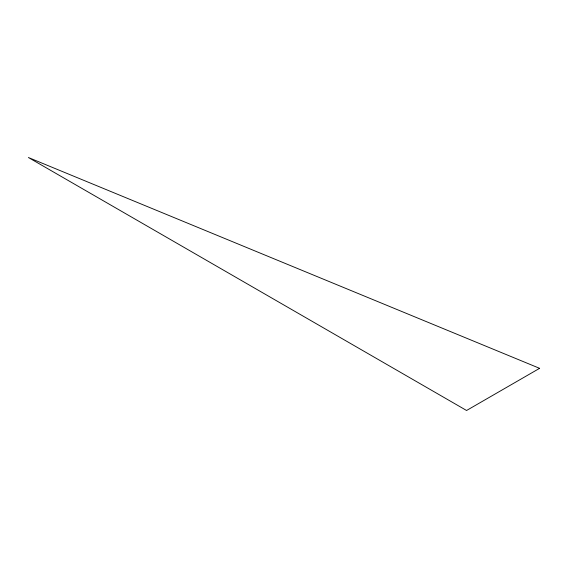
<?xml version="1.0" encoding="UTF-8"?>
<svg xmlns="http://www.w3.org/2000/svg" width="568" height="568" viewBox="0 0 568 568"><rect width="100%" height="100%" fill="white"/><g stroke="black" fill="none" stroke-linecap="round" stroke-linejoin="round"><path stroke-width="0.85" d="M539.6 368.327L466.569 410.486L28.4 157.513L539.6 368.327"/></g></svg>
